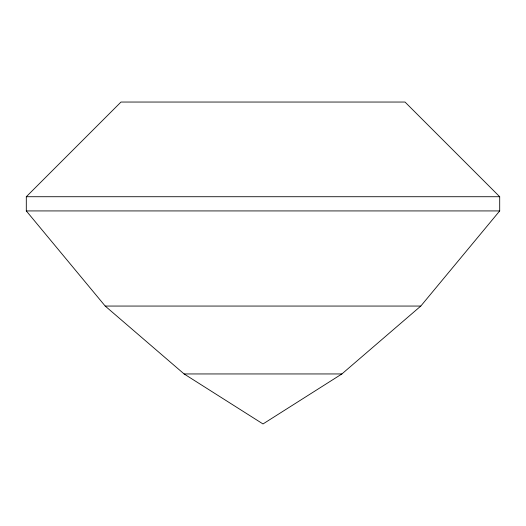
<?xml version="1.0" encoding="UTF-8"?>
<svg xmlns="http://www.w3.org/2000/svg" width="526" height="526" viewBox="0 0 526 526"><rect width="100%" height="100%" fill="white"/><g stroke="black" fill="none" stroke-linecap="round" stroke-linejoin="round"><path stroke-width="0.79" d="M420.8 306.06L499.7 210.926L499.7 196.724L405.02 102.044L120.98 102.044L26.3 196.724L26.3 210.926L105.2 306.06L184.1 373.947L263 423.956L341.9 373.947L420.8 306.06L105.2 306.06M26.3 196.724L499.7 196.724M26.3 210.926L499.7 210.926M184.1 373.947L341.9 373.947"/></g></svg>
